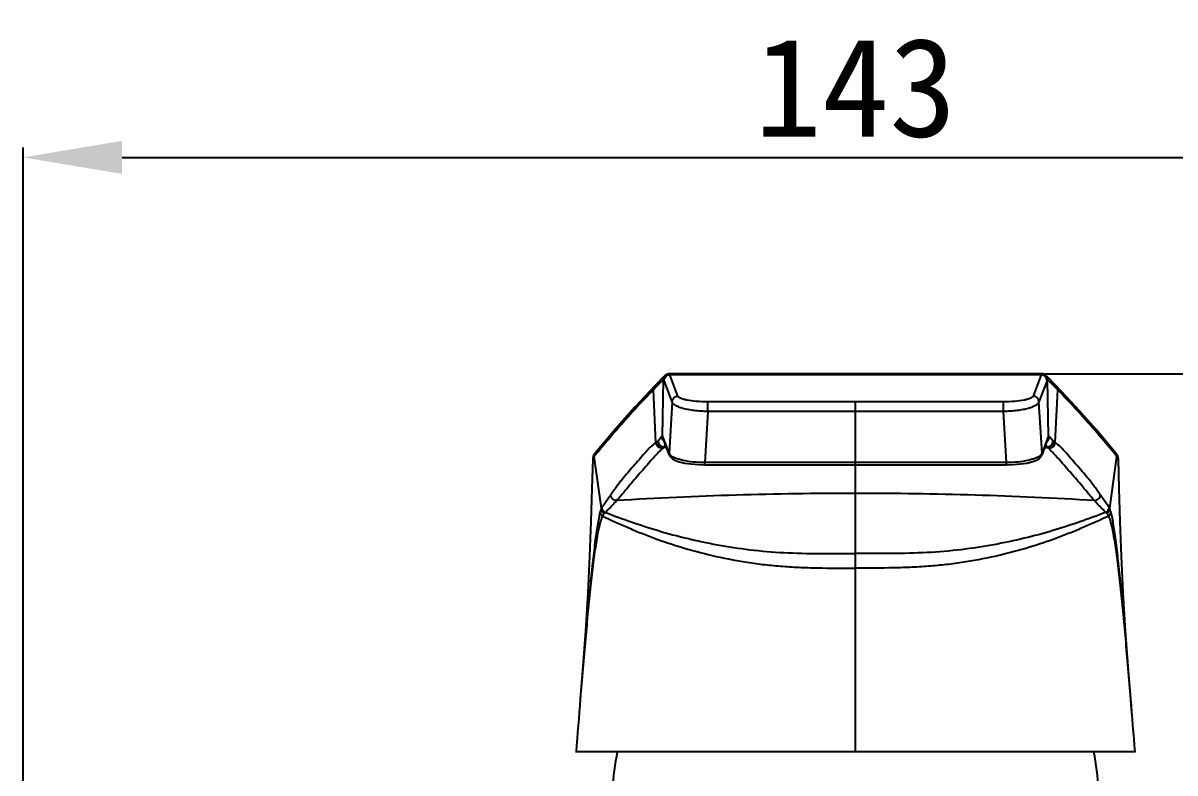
# Model space of a CAD drawing. Header units: millimetres. Extents: x 3495 to 4455, y 26793 to 27144.
# Drawn here: x 3689.7 to 3788.6, y 27079.9 to 27144.2 of the extents above; entities that cross this region are included whole.
import ezdxf

# ---------------------------------------------------------------- set-up
doc = ezdxf.new("R2010")
doc.units = ezdxf.units.MM
doc.styles.get("Standard").update_dxf_attribs({"font": ''})
doc.styles.get('Standard').set_extended_font_data('SimSun')
doc.dimstyles.new('副本 ISO-25-2bei', dxfattribs={"dimscale": 1.7, "dimtxt": 5, "dimasz": 5, "dimexe": 0.5, "dimexo": 0.625, "dimgap": 1, "dimtad": 1, "dimlfac": 0.0393, "dimdsep": 46, "dimtxsty": 'Standard', "dimcen": 2.5, "dimclrd": 1, "dimclre": 1, "dimclrt": 3, "dimadec": 0, "dimazin": 0, "dimtfac": 1, "dimtmove": 0, "dimatfit": 3, "dimfxl": 0, "dimarcsym": 0})

# ---------------------------------------------------------------- blocks, each defined once
blk = doc.blocks.new('*D1')
at = {"color": 1, "lineweight": -2, "transparency": 16777216}
for p, q in [((3689.715, 27007.256), (3689.715, 27133.551)), ((3832.674, 27007.256), (3832.674, 27133.551)), ((3698.215, 27132.701), (3824.174, 27132.701))]:
    blk.add_line(p, q, dxfattribs=at)
at = {"color": 1, "transparency": 16777216}
for points in [[(3698.215, 27134.118), (3698.215, 27131.285), (3689.715, 27132.701)], [(3824.174, 27134.118), (3824.174, 27131.285), (3832.674, 27132.701)]]:
    blk.add_solid(points, dxfattribs=at)
at = {"layer": 'Defpoints', "color": 0, "transparency": 16777216}
for p in [(3832.674, 27132.701), (3689.715, 27006.194), (3832.674, 27006.194)]:
    blk.add_point(p, dxfattribs=at)
at = {"color": 3, "transparency": 16777216, "insert": (3761.194, 27138.651), "char_height": 8.5, "attachment_point": 5, "bg_fill": 3, "box_fill_scale": 1.1, "bg_fill_color": 256, "bg_fill_true_color": 13158600, "bg_fill_transparency": 0}
blk.add_mtext('143', dxfattribs=at)
blk = doc.blocks.new('*D2')
at = {"color": 1, "lineweight": -2, "transparency": 16777216}
for p, q in [((3762.257, 27114.119), (3862.224, 27114.119)), ((3861.374, 27105.619), (3861.374, 27014.191)), ((3833.227, 27005.691), (3862.224, 27005.691))]:
    blk.add_line(p, q, dxfattribs=at)
at = {"color": 1, "transparency": 16777216}
for points in [[(3859.957, 27105.619), (3862.79, 27105.619), (3861.374, 27114.119)], [(3859.957, 27014.191), (3862.79, 27014.191), (3861.374, 27005.691)]]:
    blk.add_solid(points, dxfattribs=at)
at = {"layer": 'Defpoints', "color": 0, "transparency": 16777216}
for p in [(3761.195, 27114.119), (3832.165, 27005.691), (3861.374, 27005.691)]:
    blk.add_point(p, dxfattribs=at)
at = {"color": 3, "transparency": 16777216, "insert": (3855.424, 27059.905), "char_height": 8.5, "attachment_point": 5, "rotation": 90, "bg_fill": 3, "box_fill_scale": 1.1, "bg_fill_color": 256, "bg_fill_true_color": 13158600, "bg_fill_transparency": 0}
blk.add_mtext('108.4', dxfattribs=at)

msp = doc.modelspace()

# ---------------------------------------------------------------- linework, layer by layer
for points in [[(3785.242, 27081.672), (3785.242, 27081.672), (3737.147, 27081.672), (3737.147, 27081.672)], [(3740.736, 27081.678), (3740.518, 27080.624), (3740.383, 27079.556), (3740.33, 27078.481)], [(3782.058, 27078.481), (3782.006, 27079.556), (3781.87, 27080.624), (3781.653, 27081.678)]]:
    msp.add_open_spline(points, degree=3)

# ---------------------------------------------------------------- next in the draw order: dimensions: what is measured, and where the dimension line sits
dim = msp.add_linear_dim(base=(3832.674, 27132.701), p1=(3689.715, 27006.194), p2=(3832.674, 27006.194), dimstyle='副本 ISO-25-2bei', override={"dimdec": 1, "dimlfac": 1, "dimtfill": 1})
dim.commit()
dim.dimension.update_dxf_attribs({"geometry": '*D1', "text_midpoint": (3761.194, 27138.651)})

# ---------------------------------------------------------------- next in the draw order: linework, layer by layer
at = {"color": 7, "linetype": 'Continuous'}
for p, q in [((3744.673, 27113.61), (3744.113, 27113.039)), ((3744.817, 27113.961), (3744.542, 27113.683)), ((3744.628, 27108.745), (3744.704, 27113.617)), ((3745.444, 27111.716), (3744.752, 27113.544)), ((3745.194, 27114.119), (3745.126, 27114.114)), ((3745.194, 27114.119), (3745.193, 27114.119)), ((3745.202, 27114.117), (3745.194, 27114.119)), ((3745.943, 27112.208), (3745.25, 27114.036)), ((3744.113, 27113.039), (3743.833, 27112.749)), ((3744.06, 27108.238), (3743.833, 27112.752)), ((3745.444, 27111.716), (3745.182, 27107.322)), ((3748.504, 27110.896), (3748.504, 27111.712)), ((3748.504, 27110.896), (3748.242, 27106.502)), ((3744.088, 27108.265), (3744.06, 27108.234)), ((3744.574, 27108.734), (3744.236, 27108.354)), ((3744.705, 27108.488), (3744.674, 27108.663)), ((3745.182, 27107.322), (3744.674, 27108.663)), ((3745.214, 27107.145), (3744.705, 27108.488)), ((3738.956, 27107.273), (3738.755, 27107.027)), ((3738.963, 27107.281), (3738.956, 27107.273)), ((3744.661, 27107.767), (3744.634, 27107.744)), ((3744.923, 27107.804), (3744.658, 27107.766)), ((3744.882, 27108.021), (3744.735, 27107.853)), ((3744.896, 27107.874), (3744.917, 27107.876)), ((3744.962, 27107.809), (3744.923, 27107.804)), ((3745.214, 27107.145), (3745.182, 27107.322)), ((3738.677, 27107.061), (3738.628, 27106.828)), ((3739.37, 27102.583), (3738.755, 27107.027)), ((3745.215, 27107.141), (3745.214, 27107.145)), ((3748.242, 27106.326), (3748.242, 27106.502))]:
    msp.add_line(p, q, dxfattribs=at)
for points in [[(3744.542, 27113.683), (3744.249, 27113.384), (3743.972, 27113.1)], [(3745.126, 27114.114), (3744.951, 27114.059), (3744.817, 27113.96)], [(3743.972, 27113.1), (3742.257, 27111.273), (3740.545, 27109.341), (3738.866, 27107.344)], [(3738.873, 27107.352), (3738.805, 27107.269), (3738.677, 27107.061)], [(3744.922, 27107.808), (3744.945, 27107.811), (3744.961, 27107.813)], [(3738.628, 27106.829), (3738.558, 27104.292), (3738.468, 27101.437), (3738.36, 27098.467), (3738.219, 27095.321), (3738.018, 27092.047), (3737.758, 27088.654), (3737.561, 27086.224)], [(3745.215, 27107.141), (3745.268, 27107.035), (3745.474, 27106.816), (3745.734, 27106.671), (3746.065, 27106.558), (3746.497, 27106.462), (3747.051, 27106.386), (3747.722, 27106.337), (3748.242, 27106.326)]]:
    msp.add_lwpolyline(points, dxfattribs=at)
for centre, radius, start, end in [((3745.169, 27113.61), 0.496, 135.02291, 180.31383), ((3745.205, 27113.616), 0.501, 112.64884, 179.88579), ((3744.329, 27112.755), 0.496, 135.98661, 180.32016), ((3744.738, 27108.355), 0.502, 180.39667, 269.648), ((3745.076, 27108.74), 0.501, 225.0246, 229.11611), ((3739.25, 27107.031), 0.495, 140.83628, 180.40452), ((3745.971, 27098.94), 8.998, 96.86374, 97.89894), ((5115.402, 26972.672), 1382.511, 175.288537, 175.477993), ((5666.137, 26928.91), 1934.982, 175.336714, 175.471944)]:
    msp.add_arc(centre, radius, start, end, dxfattribs=at)
for points, knots in [([(3744.704, 27113.617), (3744.699, 27113.619), (3744.686, 27113.619), (3744.677, 27113.612), (3744.673, 27113.608)], [0, 0, 0, 0, 0.456831, 1, 1, 1, 1]), ([(3744.752, 27113.544), (3744.745, 27113.561), (3744.734, 27113.588), (3744.714, 27113.613), (3744.704, 27113.617)], [0, 0, 0, 0, 0.622165, 1, 1, 1, 1]), ([(3744.752, 27113.544), (3744.752, 27113.608), (3744.78, 27113.736), (3744.891, 27113.899), (3745.056, 27114.008), (3745.186, 27114.035), (3745.25, 27114.036)], [0, 0, 0, 0, 0.247948, 0.497697, 0.748788, 1, 1, 1, 1]), ([(3745.25, 27114.036), (3745.244, 27114.055), (3745.233, 27114.084), (3745.213, 27114.112), (3745.202, 27114.117)], [0, 0, 0, 0, 0.630052, 1, 1, 1, 1]), ([(3743.833, 27112.752), (3743.003, 27111.894), (3741.773, 27110.564), (3740.167, 27108.723), (3739.363, 27107.769), (3738.963, 27107.281)], [0, 0, 0, 0, 0.488926, 0.741636, 1, 1, 1, 1]), ([(3745.444, 27111.716), (3745.445, 27111.779), (3745.472, 27111.908), (3745.584, 27112.07), (3745.748, 27112.18), (3745.878, 27112.207), (3745.943, 27112.208)], [0, 0, 0, 0, 0.247948, 0.497697, 0.748788, 1, 1, 1, 1]), ([(3748.504, 27111.712), (3748.172, 27111.712), (3747.569, 27111.736), (3746.865, 27111.826), (3746.42, 27111.932), (3746.188, 27112.013), (3746.029, 27112.096), (3745.957, 27112.171), (3745.943, 27112.208)], [0, 0, 0, 0, 0.37343, 0.680166, 0.797564, 0.889136, 0.955466, 1, 1, 1, 1]), ([(3748.504, 27110.896), (3748.304, 27110.897), (3747.913, 27110.91), (3747.35, 27110.961), (3746.835, 27111.04), (3746.388, 27111.142), (3746.019, 27111.262), (3745.736, 27111.396), (3745.539, 27111.539), (3745.459, 27111.659), (3745.444, 27111.716)], [0, 0, 0, 0, 0.183068, 0.35824, 0.518762, 0.659819, 0.778494, 0.873631, 0.946048, 1, 1, 1, 1]), ([(3744.06, 27108.238), (3743.896, 27108.104), (3743.637, 27107.9), (3743.326, 27107.574), (3743.006, 27107.211), (3742.604, 27106.747), (3742.119, 27106.19), (3741.629, 27105.628), (3741.224, 27105.148), (3740.904, 27104.744), (3740.66, 27104.426), (3740.418, 27104.091), (3740.26, 27103.859), (3740.18, 27103.74)], [0, 0, 0, 0, 0.107029, 0.165491, 0.226644, 0.350769, 0.474854, 0.599222, 0.726093, 0.791531, 0.858652, 0.928088, 1, 1, 1, 1]), ([(3744.638, 27107.745), (3744.567, 27107.734), (3744.42, 27107.743), (3744.226, 27107.847), (3744.092, 27108.022), (3744.06, 27108.167), (3744.06, 27108.238)], [0, 0, 0, 0, 0.249679, 0.499756, 0.74998, 1, 1, 1, 1]), ([(3744.236, 27108.351), (3744.225, 27108.338), (3744.202, 27108.315), (3744.164, 27108.289), (3744.126, 27108.272), (3744.098, 27108.269), (3744.088, 27108.261)], [0, 0, 0, 0, 0.294621, 0.549717, 0.776785, 1, 1, 1, 1]), ([(3744.658, 27107.766), (3744.588, 27107.757), (3744.442, 27107.767), (3744.251, 27107.872), (3744.119, 27108.047), (3744.088, 27108.19), (3744.088, 27108.261)], [0, 0, 0, 0, 0.249688, 0.499767, 0.749987, 1, 1, 1, 1]), ([(3744.628, 27108.745), (3744.62, 27108.751), (3744.599, 27108.76), (3744.581, 27108.745), (3744.574, 27108.737)], [0, 0, 0, 0, 0.471686, 1, 1, 1, 1]), ([(3744.674, 27108.663), (3744.668, 27108.681), (3744.655, 27108.71), (3744.637, 27108.737), (3744.628, 27108.745)], [0, 0, 0, 0, 0.593585, 1, 1, 1, 1]), ([(3744.638, 27107.745), (3744.512, 27107.612), (3744.296, 27107.413), (3744.016, 27107.109), (3743.699, 27106.75), (3743.296, 27106.286), (3742.808, 27105.728), (3742.314, 27105.162), (3741.806, 27104.569), (3741.269, 27103.922), (3740.896, 27103.473), (3740.691, 27103.243)], [0, 0, 0, 0, 0.091291, 0.146973, 0.207307, 0.331038, 0.454693, 0.57887, 0.707419, 0.845864, 1, 1, 1, 1]), ([(3744.735, 27107.853), (3744.731, 27107.84), (3744.722, 27107.82), (3744.709, 27107.792), (3744.686, 27107.774), (3744.666, 27107.774), (3744.658, 27107.766)], [0, 0, 0, 0, 0.319819, 0.55218, 0.733713, 1, 1, 1, 1]), ([(3745.312, 27107.13), (3745.295, 27107.145), (3745.24, 27107.2), (3745.197, 27107.268), (3745.182, 27107.322)], [0, 0, 0, 0, 0.286042, 1, 1, 1, 1]), ([(3738.755, 27107.027), (3738.732, 27107), (3738.691, 27106.949), (3738.648, 27106.898), (3738.636, 27106.87)], [0, 0, 0, 0, 0.541429, 1, 1, 1, 1]), ([(3748.242, 27106.502), (3747.91, 27106.504), (3747.286, 27106.536), (3746.543, 27106.647), (3746.036, 27106.776), (3745.735, 27106.88), (3745.495, 27106.993), (3745.364, 27107.083), (3745.312, 27107.13)], [0, 0, 0, 0, 0.327372, 0.616782, 0.739018, 0.84385, 0.930691, 1, 1, 1, 1]), ([(3740.18, 27103.74), (3740.118, 27103.648), (3739.87, 27103.289), (3739.613, 27102.937), (3739.421, 27102.676)], [0, 0, 0, 0, 0.255868, 1, 1, 1, 1]), ([(3740.691, 27103.243), (3740.625, 27103.242), (3740.492, 27103.267), (3740.322, 27103.377), (3740.208, 27103.543), (3740.18, 27103.675), (3740.18, 27103.74)], [0, 0, 0, 0, 0.250067, 0.500446, 0.750563, 1, 1, 1, 1]), ([(3739.27, 27102.286), (3739.231, 27102.143), (3739.157, 27101.813), (3739.055, 27101.258), (3738.952, 27100.594), (3738.804, 27099.526), (3738.624, 27098.004), (3738.416, 27095.991), (3738.204, 27093.77), (3737.909, 27090.493), (3737.702, 27087.959), (3737.561, 27086.224)], [0, 0, 0, 0, 0.027577, 0.062753, 0.104644, 0.152418, 0.262797, 0.389201, 0.528034, 0.676993, 1, 1, 1, 1]), ([(3739.37, 27102.583), (3739.361, 27102.563), (3739.322, 27102.466), (3739.292, 27102.366), (3739.27, 27102.286)], [0, 0, 0, 0, 0.206293, 1, 1, 1, 1]), ([(3739.461, 27101.909), (3739.404, 27101.954), (3739.307, 27102.069), (3739.271, 27102.215), (3739.27, 27102.286)], [0, 0, 0, 0, 0.50413, 1, 1, 1, 1]), ([(3739.421, 27102.676), (3739.417, 27102.669), (3739.397, 27102.64), (3739.381, 27102.608), (3739.37, 27102.583)], [0, 0, 0, 0, 0.216421, 1, 1, 1, 1]), ([(3739.617, 27102.159), (3739.544, 27102.202), (3739.418, 27102.327), (3739.371, 27102.498), (3739.37, 27102.583)], [0, 0, 0, 0, 0.501722, 1, 1, 1, 1]), ([(3739.702, 27102.229), (3739.62, 27102.27), (3739.476, 27102.398), (3739.422, 27102.584), (3739.421, 27102.676)], [0, 0, 0, 0, 0.500625, 1, 1, 1, 1]), ([(3740.691, 27103.243), (3740.609, 27103.151), (3740.29, 27102.803), (3739.956, 27102.469), (3739.703, 27102.229)], [0, 0, 0, 0, 0.261305, 1, 1, 1, 1]), ([(3739.461, 27101.909), (3739.402, 27101.783), (3739.295, 27101.481), (3739.162, 27100.962), (3739.033, 27100.331), (3738.909, 27099.601), (3738.788, 27098.783), (3738.626, 27097.549), (3738.435, 27095.856), (3738.214, 27093.675), (3737.993, 27091.319), (3737.778, 27088.818), (3737.635, 27087.105), (3737.563, 27086.229)], [0, 0, 0, 0, 0.026483, 0.06054, 0.101494, 0.148567, 0.201024, 0.258212, 0.384607, 0.524009, 0.674027, 0.83329, 1, 1, 1, 1]), ([(3739.617, 27102.159), (3739.603, 27102.143), (3739.541, 27102.067), (3739.494, 27101.979), (3739.461, 27101.909)], [0, 0, 0, 0, 0.213398, 1, 1, 1, 1]), ([(3739.702, 27102.229), (3739.695, 27102.225), (3739.664, 27102.205), (3739.636, 27102.18), (3739.617, 27102.159)], [0, 0, 0, 0, 0.231371, 1, 1, 1, 1])]:
    msp.add_open_spline(points, degree=3, knots=knots, dxfattribs=at)
for points in [[(3745.012, 27114.078), (3745.072, 27114.103), (3745.138, 27114.116), (3745.202, 27114.117)], [(3744.613, 27108.547), (3744.588, 27108.607), (3744.575, 27108.672), (3744.574, 27108.737)], [(3744.721, 27108.386), (3744.676, 27108.431), (3744.638, 27108.487), (3744.613, 27108.547)], [(3744.665, 27108.553), (3744.64, 27108.614), (3744.627, 27108.68), (3744.628, 27108.745)], [(3738.636, 27106.87), (3738.631, 27106.857), (3738.628, 27106.843), (3738.628, 27106.829)]]:
    msp.add_open_spline(points, degree=3, dxfattribs=at)

# ---------------------------------------------------------------- next in the draw order: dimensions: what is measured, and where the dimension line sits
dim = msp.add_linear_dim(base=(3861.374, 27005.691), p1=(3761.195, 27114.119), p2=(3832.165, 27005.691), angle=90, dimstyle='副本 ISO-25-2bei', override={"dimdec": 1, "dimlfac": 1, "dimtfill": 1})
dim.commit()
dim.dimension.update_dxf_attribs({"geometry": '*D2', "text_midpoint": (3855.424, 27059.905)})

# ---------------------------------------------------------------- next in the draw order: linework, layer by layer
for p, q in [((3777.196, 27114.119), (3745.193, 27114.119)), ((3777.139, 27114.036), (3745.25, 27114.036)), ((3777.139, 27114.036), (3776.447, 27112.208)), ((3777.638, 27113.544), (3776.946, 27111.716)), ((3777.196, 27114.119), (3777.187, 27114.117)), ((3777.849, 27113.682), (3777.572, 27113.961)), ((3777.762, 27108.745), (3777.686, 27113.617)), ((3778.277, 27113.039), (3777.717, 27113.61)), ((3778.557, 27112.749), (3778.277, 27113.039)), ((3778.33, 27108.238), (3778.557, 27112.752)), ((3780.134, 27111.271), (3778.417, 27113.1)), ((3773.886, 27111.712), (3748.504, 27111.712)), ((3761.195, 27081.672), (3761.195, 27111.712)), ((3773.886, 27110.896), (3773.886, 27111.712)), ((3777.207, 27107.322), (3776.946, 27111.716)), ((3773.886, 27110.896), (3748.504, 27110.896)), ((3774.148, 27106.502), (3773.886, 27110.896)), ((3777.685, 27108.488), (3777.176, 27107.145)), ((3777.715, 27108.663), (3777.207, 27107.322)), ((3777.685, 27108.488), (3777.715, 27108.663)), ((3777.685, 27108.488), (3777.685, 27108.488)), ((3778.154, 27108.354), (3777.815, 27108.734)), ((3778.33, 27108.234), (3778.302, 27108.265)), ((3777.176, 27107.145), (3777.207, 27107.322)), ((3777.428, 27107.809), (3777.461, 27107.805)), ((3777.429, 27107.813), (3777.462, 27107.809)), ((3777.461, 27107.805), (3777.732, 27107.766)), ((3777.488, 27107.874), (3777.473, 27107.876)), ((3777.655, 27107.853), (3777.508, 27108.021)), ((3777.756, 27107.744), (3777.729, 27107.767)), ((3783.434, 27107.273), (3783.427, 27107.281)), ((3783.634, 27107.027), (3783.434, 27107.273)), ((3783.586, 27107.267), (3783.517, 27107.352)), ((3783.523, 27107.344), (3783.517, 27107.351)), ((3783.714, 27107.058), (3783.586, 27107.267)), ((3774.148, 27106.502), (3748.242, 27106.502)), ((3748.242, 27106.326), (3774.148, 27106.326)), ((3774.148, 27106.326), (3774.148, 27106.502)), ((3777.175, 27107.141), (3777.176, 27107.145)), ((3783.02, 27102.583), (3783.634, 27107.027)), ((3783.762, 27106.828), (3783.714, 27107.058)), ((3785.195, 27081.672), (3737.195, 27081.672))]:
    msp.add_line(p, q, dxfattribs=at)
for points in [[(3777.573, 27113.96), (3777.445, 27114.056), (3777.268, 27114.114), (3777.196, 27114.119)], [(3778.417, 27113.1), (3778.142, 27113.383), (3777.849, 27113.682)], [(3783.523, 27107.344), (3781.846, 27109.339), (3780.134, 27111.271)], [(3774.148, 27106.326), (3774.692, 27106.338), (3775.363, 27106.388), (3775.913, 27106.466), (3776.342, 27106.563), (3776.67, 27106.677), (3776.927, 27106.825), (3777.131, 27107.05), (3777.175, 27107.141)], [(3784.829, 27086.224), (3784.631, 27088.654), (3784.372, 27092.047), (3784.171, 27095.321), (3784.03, 27098.467), (3783.922, 27101.437), (3783.832, 27104.292), (3783.762, 27106.829)]]:
    msp.add_lwpolyline(points, dxfattribs=at)
for centre, radius, start, end in [((3777.185, 27113.616), 0.501, 0.11422, 67.35116), ((3777.221, 27113.61), 0.496, 359.68651, 44.84456), ((3778.061, 27112.755), 0.496, 359.6799, 44.0124), ((3777.314, 27108.74), 0.501, 310.88386, 314.97547), ((3777.652, 27108.355), 0.502, 270.352, 359.60333), ((3776.414, 27098.906), 9.033, 82.10185, 83.16681), ((3783.139, 27107.031), 0.495, 359.60312, 39.12883), ((3760.943, 26773.387), 330.478, 89.95637, 93.51347), ((3761.447, 26773.387), 330.478, 86.48653, 90.04363), ((2231.776, 26958.523), 1558.293, 4.532692, 4.700778), ((1801.307, 26924.494), 1990.105, 4.529928, 4.661413)]:
    msp.add_arc(centre, radius, start, end, dxfattribs=at)
for points, knots in [([(3777.187, 27114.117), (3777.177, 27114.112), (3777.157, 27114.084), (3777.146, 27114.055), (3777.139, 27114.036)], [0, 0, 0, 0, 0.369948, 1, 1, 1, 1]), ([(3777.638, 27113.544), (3777.637, 27113.608), (3777.61, 27113.736), (3777.498, 27113.899), (3777.334, 27114.008), (3777.204, 27114.035), (3777.139, 27114.036)], [0, 0, 0, 0, 0.247948, 0.497697, 0.748788, 1, 1, 1, 1]), ([(3777.686, 27113.617), (3777.676, 27113.613), (3777.656, 27113.588), (3777.645, 27113.561), (3777.638, 27113.544)], [0, 0, 0, 0, 0.377835, 1, 1, 1, 1]), ([(3777.717, 27113.608), (3777.713, 27113.612), (3777.703, 27113.619), (3777.691, 27113.619), (3777.686, 27113.617)], [0, 0, 0, 0, 0.543169, 1, 1, 1, 1]), ([(3776.447, 27112.208), (3776.433, 27112.171), (3776.361, 27112.096), (3776.202, 27112.013), (3775.97, 27111.932), (3775.525, 27111.826), (3774.821, 27111.736), (3774.218, 27111.712), (3773.886, 27111.712)], [0, 0, 0, 0, 0.044533, 0.11086, 0.202431, 0.31983, 0.626566, 1, 1, 1, 1]), ([(3776.946, 27111.716), (3776.945, 27111.779), (3776.918, 27111.908), (3776.806, 27112.07), (3776.642, 27112.18), (3776.512, 27112.207), (3776.447, 27112.208)], [0, 0, 0, 0, 0.247948, 0.497697, 0.748788, 1, 1, 1, 1]), ([(3783.427, 27107.281), (3783.027, 27107.768), (3782.223, 27108.723), (3780.617, 27110.564), (3779.387, 27111.894), (3778.557, 27112.752)], [0, 0, 0, 0, 0.258364, 0.511075, 1, 1, 1, 1]), ([(3776.946, 27111.716), (3776.931, 27111.659), (3776.851, 27111.539), (3776.654, 27111.396), (3776.37, 27111.262), (3776.002, 27111.142), (3775.555, 27111.04), (3775.04, 27110.961), (3774.477, 27110.91), (3774.086, 27110.897), (3773.886, 27110.896)], [0, 0, 0, 0, 0.053951, 0.126365, 0.221502, 0.340177, 0.481234, 0.641756, 0.81693, 1, 1, 1, 1]), ([(3777.762, 27108.745), (3777.752, 27108.737), (3777.734, 27108.71), (3777.722, 27108.681), (3777.715, 27108.663)], [0, 0, 0, 0, 0.406415, 1, 1, 1, 1]), ([(3777.732, 27107.766), (3777.802, 27107.757), (3777.948, 27107.767), (3778.139, 27107.872), (3778.27, 27108.047), (3778.302, 27108.19), (3778.302, 27108.261)], [0, 0, 0, 0, 0.249688, 0.499766, 0.749986, 1, 1, 1, 1]), ([(3777.752, 27107.745), (3777.823, 27107.734), (3777.97, 27107.743), (3778.164, 27107.847), (3778.297, 27108.022), (3778.329, 27108.167), (3778.33, 27108.238)], [0, 0, 0, 0, 0.249679, 0.499756, 0.74998, 1, 1, 1, 1]), ([(3777.815, 27108.737), (3777.808, 27108.745), (3777.791, 27108.76), (3777.769, 27108.751), (3777.762, 27108.745)], [0, 0, 0, 0, 0.528314, 1, 1, 1, 1]), ([(3778.302, 27108.261), (3778.292, 27108.269), (3778.264, 27108.272), (3778.226, 27108.289), (3778.188, 27108.315), (3778.165, 27108.338), (3778.154, 27108.351)], [0, 0, 0, 0, 0.223215, 0.450283, 0.705379, 1, 1, 1, 1]), ([(3782.21, 27103.74), (3782.13, 27103.859), (3781.972, 27104.091), (3781.73, 27104.426), (3781.486, 27104.744), (3781.166, 27105.148), (3780.76, 27105.628), (3780.271, 27106.19), (3779.785, 27106.747), (3779.384, 27107.211), (3779.063, 27107.574), (3778.753, 27107.9), (3778.494, 27108.104), (3778.33, 27108.238)], [0, 0, 0, 0, 0.071912, 0.141348, 0.208469, 0.273907, 0.400771, 0.525147, 0.649229, 0.773356, 0.834507, 0.892972, 1, 1, 1, 1]), ([(3777.207, 27107.322), (3777.203, 27107.305), (3777.176, 27107.232), (3777.123, 27107.171), (3777.078, 27107.13)], [0, 0, 0, 0, 0.220913, 1, 1, 1, 1]), ([(3777.732, 27107.766), (3777.724, 27107.774), (3777.703, 27107.774), (3777.681, 27107.792), (3777.667, 27107.82), (3777.659, 27107.84), (3777.655, 27107.853)], [0, 0, 0, 0, 0.266285, 0.44782, 0.680181, 1, 1, 1, 1]), ([(3781.699, 27103.243), (3781.494, 27103.473), (3781.121, 27103.922), (3780.584, 27104.569), (3780.076, 27105.162), (3779.582, 27105.728), (3779.094, 27106.286), (3778.691, 27106.75), (3778.374, 27107.109), (3778.093, 27107.413), (3777.877, 27107.612), (3777.752, 27107.745)], [0, 0, 0, 0, 0.154136, 0.292581, 0.421119, 0.545309, 0.66896, 0.792692, 0.853024, 0.908711, 1, 1, 1, 1]), ([(3777.078, 27107.13), (3777.026, 27107.083), (3776.894, 27106.993), (3776.655, 27106.88), (3776.354, 27106.776), (3775.846, 27106.647), (3775.104, 27106.536), (3774.479, 27106.504), (3774.148, 27106.502)], [0, 0, 0, 0, 0.069309, 0.15615, 0.260982, 0.383217, 0.672627, 1, 1, 1, 1]), ([(3783.754, 27106.869), (3783.742, 27106.897), (3783.699, 27106.949), (3783.658, 27107), (3783.635, 27107.027)], [0, 0, 0, 0, 0.458325, 1, 1, 1, 1]), ([(3781.699, 27103.243), (3781.765, 27103.242), (3781.898, 27103.267), (3782.067, 27103.377), (3782.182, 27103.543), (3782.209, 27103.675), (3782.21, 27103.74)], [0, 0, 0, 0, 0.250067, 0.500446, 0.750564, 1, 1, 1, 1]), ([(3782.969, 27102.676), (3782.905, 27102.762), (3782.648, 27103.114), (3782.394, 27103.468), (3782.21, 27103.74)], [0, 0, 0, 0, 0.245926, 1, 1, 1, 1]), ([(3782.687, 27102.229), (3782.605, 27102.307), (3782.265, 27102.635), (3781.938, 27102.976), (3781.699, 27103.243)], [0, 0, 0, 0, 0.240612, 1, 1, 1, 1]), ([(3782.687, 27102.229), (3782.769, 27102.27), (3782.914, 27102.398), (3782.968, 27102.584), (3782.969, 27102.676)], [0, 0, 0, 0, 0.500626, 1, 1, 1, 1]), ([(3782.772, 27102.159), (3782.846, 27102.202), (3782.972, 27102.327), (3783.019, 27102.498), (3783.02, 27102.583)], [0, 0, 0, 0, 0.501722, 1, 1, 1, 1]), ([(3782.929, 27101.909), (3782.986, 27101.954), (3783.082, 27102.069), (3783.119, 27102.215), (3783.12, 27102.286)], [0, 0, 0, 0, 0.504128, 1, 1, 1, 1]), ([(3783.02, 27102.583), (3783.016, 27102.592), (3783.001, 27102.624), (3782.983, 27102.655), (3782.969, 27102.676)], [0, 0, 0, 0, 0.284443, 1, 1, 1, 1]), ([(3783.12, 27102.286), (3783.112, 27102.316), (3783.083, 27102.416), (3783.05, 27102.515), (3783.02, 27102.583)], [0, 0, 0, 0, 0.293529, 1, 1, 1, 1]), ([(3784.829, 27086.224), (3784.688, 27087.959), (3784.48, 27090.493), (3784.186, 27093.77), (3783.974, 27095.991), (3783.766, 27098.004), (3783.586, 27099.526), (3783.438, 27100.594), (3783.334, 27101.258), (3783.233, 27101.813), (3783.159, 27102.143), (3783.12, 27102.286)], [0, 0, 0, 0, 0.323007, 0.471966, 0.6108, 0.737203, 0.847582, 0.895356, 0.937247, 0.972423, 1, 1, 1, 1]), ([(3739.461, 27101.909), (3740.172, 27101.586), (3741.248, 27101.098), (3742.713, 27100.483), (3744.257, 27099.884), (3746.305, 27099.194), (3748.931, 27098.494), (3751.258, 27098.031), (3753.222, 27097.759), (3754.759, 27097.61), (3756.331, 27097.515), (3758.48, 27097.451), (3760.105, 27097.447), (3761.195, 27097.447)], [0, 0, 0, 0, 0.104549, 0.158011, 0.212613, 0.326176, 0.447002, 0.576045, 0.643374, 0.712301, 0.782613, 0.854148, 1, 1, 1, 1]), ([(3739.703, 27102.229), (3740.447, 27101.955), (3741.956, 27101.4), (3744.288, 27100.633), (3746.755, 27099.973), (3749.377, 27099.418), (3752.16, 27098.996), (3755.085, 27098.747), (3758.113, 27098.692), (3760.16, 27098.701), (3761.195, 27098.701)], [0, 0, 0, 0, 0.108532, 0.219745, 0.335524, 0.457483, 0.585986, 0.720152, 0.85851, 1, 1, 1, 1]), ([(3782.687, 27102.229), (3781.942, 27101.955), (3780.434, 27101.4), (3778.102, 27100.633), (3775.635, 27099.973), (3773.013, 27099.418), (3770.23, 27098.996), (3767.305, 27098.747), (3764.276, 27098.692), (3762.23, 27098.701), (3761.195, 27098.701)], [0, 0, 0, 0, 0.108532, 0.219745, 0.335524, 0.457483, 0.585986, 0.720152, 0.85851, 1, 1, 1, 1]), ([(3782.929, 27101.909), (3782.217, 27101.586), (3781.142, 27101.098), (3779.677, 27100.483), (3778.133, 27099.884), (3776.085, 27099.194), (3773.459, 27098.494), (3771.132, 27098.031), (3769.168, 27097.759), (3767.631, 27097.61), (3766.059, 27097.515), (3763.909, 27097.451), (3762.285, 27097.447), (3761.195, 27097.447)], [0, 0, 0, 0, 0.104549, 0.158011, 0.212613, 0.326176, 0.447002, 0.576045, 0.643374, 0.712301, 0.782613, 0.854148, 1, 1, 1, 1]), ([(3782.772, 27102.159), (3782.766, 27102.166), (3782.74, 27102.193), (3782.711, 27102.216), (3782.688, 27102.229)], [0, 0, 0, 0, 0.270696, 1, 1, 1, 1]), ([(3782.929, 27101.909), (3782.917, 27101.935), (3782.873, 27102.023), (3782.82, 27102.107), (3782.772, 27102.159)], [0, 0, 0, 0, 0.288196, 1, 1, 1, 1]), ([(3784.827, 27086.229), (3784.755, 27087.105), (3784.612, 27088.818), (3784.396, 27091.319), (3784.176, 27093.675), (3783.955, 27095.856), (3783.763, 27097.549), (3783.601, 27098.783), (3783.481, 27099.601), (3783.357, 27100.331), (3783.228, 27100.962), (3783.095, 27101.481), (3782.988, 27101.783), (3782.929, 27101.909)], [0, 0, 0, 0, 0.16671, 0.325973, 0.475992, 0.615394, 0.741788, 0.798977, 0.851433, 0.898507, 0.93946, 0.973517, 1, 1, 1, 1])]:
    msp.add_open_spline(points, degree=3, knots=knots, dxfattribs=at)
for points in [[(3777.378, 27114.078), (3777.318, 27114.103), (3777.252, 27114.116), (3777.187, 27114.117)], [(3777.668, 27108.386), (3777.714, 27108.431), (3777.752, 27108.487), (3777.777, 27108.547)], [(3777.725, 27108.553), (3777.749, 27108.614), (3777.762, 27108.68), (3777.762, 27108.745)], [(3777.777, 27108.547), (3777.802, 27108.607), (3777.815, 27108.672), (3777.815, 27108.737)], [(3783.762, 27106.829), (3783.762, 27106.842), (3783.759, 27106.856), (3783.754, 27106.869)]]:
    msp.add_open_spline(points, degree=3, dxfattribs=at)

doc.saveas('drawing.dxf')
